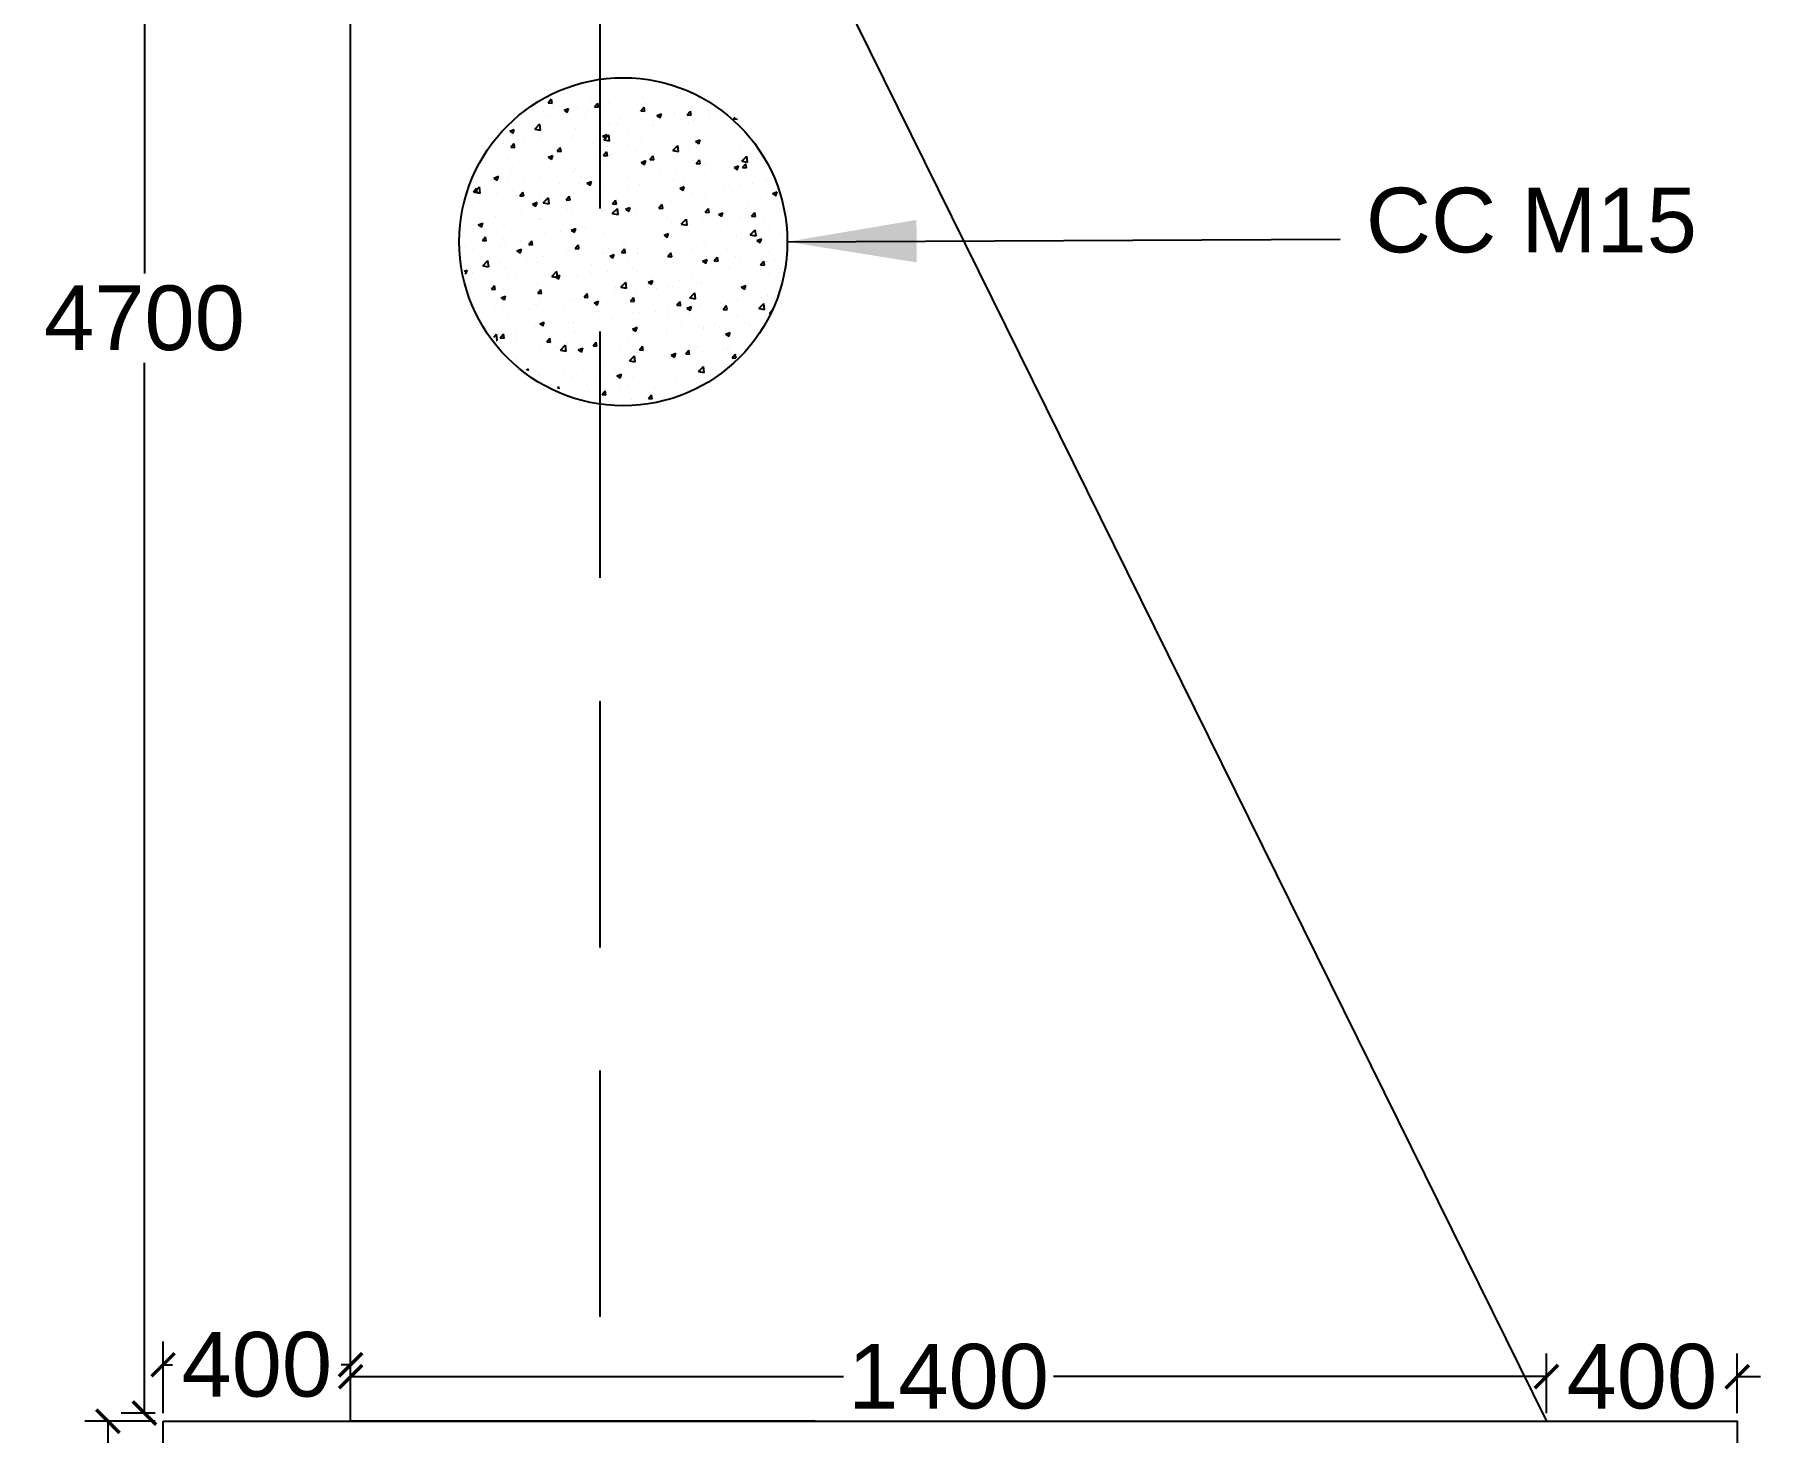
# Model space of a CAD drawing. Header units: inches. Extents: x 409 to 17534, y 400 to 10656.
# Drawn here: x 472.44 to 485.79, y 444.92 to 455.73 of the extents above; entities that cross this region are included whole.
import ezdxf

# ---------------------------------------------------------------- set-up
doc = ezdxf.new("R2010")
doc.units = ezdxf.units.IN
doc.header["$LTSCALE"] = 15
doc.header["$MEASUREMENT"] = 0
doc.linetypes.add('HIDDEN', pattern=[9.525, 6.35, -3.175])
for name, color, linetype in [('DIMENSION', 255, 'Continuous'), ('DRAWING', 7, 'Continuous'), ('HATCH', 7, 'Continuous'), ('TEXT', 255, 'Continuous')]:
    doc.layers.add(name, color=color, linetype=linetype)
doc.styles.get("Standard").update_dxf_attribs({"font": 'arial.ttf'})
doc.styles.add('TIMES NEW ROMAN', font='times.ttf')
doc.dimstyles.new('dig', dxfattribs={"dimtxt": 0.1875, "dimasz": 0.18, "dimexe": 0.18, "dimexo": 0.0625, "dimgap": 0.09, "dimtad": 0, "dimtih": 1, "dimtoh": 1, "dimdec": 4, "dimzin": 0, "dimdsep": 46, "dimtxsty": 'Standard', "dimblk": 'ARCHTICK', "dimcen": 0.09, "dimadec": 0, "dimazin": 0, "dimtfac": 1, "dimtdec": 4, "dimtofl": 0, "dimtmove": 0, "dimatfit": 3, "dimldrblk": 'ARCHTICK', "dimfxl": 1, "dimtolj": 1, "dimtzin": 0, "dimarcsym": 0})
doc.dimstyles.new('ISO-25', dxfattribs={"dimtxt": 0.636364, "dimasz": 1, "dimexe": 1.25, "dimexo": 0.625, "dimtad": 0, "dimtih": 1, "dimtoh": 1, "dimlfac": 100, "dimtxsty": 'TIMES NEW ROMAN', "dimcen": 2.5, "dimadec": 0, "dimazin": 0, "dimtfac": 1, "dimtmove": 0, "dimatfit": 3, "dimfxl": 1, "dimarcsym": 0})

# ---------------------------------------------------------------- blocks, each defined once
blk = doc.blocks.new('_ArchTick')
at = {"color": 0, "linetype": 'ByBlock', "const_width": 0.15}
blk.add_lwpolyline([(-0.5, -0.5), (0.5, 0.5)], dxfattribs=at)
blk = doc.blocks.new('*D59')
at = {"layer": 'Defpoints', "color": 0, "ltscale": 0.02, "transparency": 16777216}
for p in [(474.887, 445.442), (473.436, 445.005), (474.887, 445.005)]:
    blk.add_point(p, dxfattribs=at)
at = {"layer": 'DIMENSION', "color": 0, "lineweight": -2, "ltscale": 0.02, "transparency": 16777216}
for p, q in [((473.436, 445.068), (473.436, 445.622)), ((474.887, 445.068), (474.887, 445.622)), ((473.436, 445.442), (473.51, 445.442)), ((474.887, 445.442), (474.813, 445.442))]:
    blk.add_line(p, q, dxfattribs=at)
at = {"layer": 'DIMENSION', "color": 0, "lineweight": -2, "ltscale": 0.02, "transparency": 16777216, "xscale": 0.18, "yscale": 0.18, "zscale": 0.18, "rotation": 180}
blk.add_blockref('_ArchTick', (473.436, 445.442), dxfattribs=at)
at = {"layer": 'DIMENSION', "color": 0, "lineweight": -2, "ltscale": 0.02, "transparency": 16777216, "xscale": 0.18, "yscale": 0.18, "zscale": 0.18}
blk.add_blockref('_ArchTick', (474.887, 445.442), dxfattribs=at)
at = {"layer": 'DIMENSION', "color": 0, "ltscale": 0.02, "transparency": 16777216, "insert": (474.161, 445.442), "char_height": 0.5, "attachment_point": 5}
blk.add_mtext('\\A1;400', dxfattribs=at)
blk = doc.blocks.new('*D60')
at = {"layer": 'Defpoints', "color": 0, "ltscale": 0.02, "transparency": 16777216}
for p in [(485.613, 445.35), (484.137, 445.005), (485.613, 445.005)]:
    blk.add_point(p, dxfattribs=at)
at = {"layer": 'DIMENSION', "color": 0, "lineweight": -2, "ltscale": 0.02, "transparency": 16777216}
for p, q in [((484.137, 445.068), (484.137, 445.53)), ((485.613, 445.068), (485.613, 445.53)), ((484.137, 445.35), (483.957, 445.35)), ((485.613, 445.35), (485.793, 445.35))]:
    blk.add_line(p, q, dxfattribs=at)
at = {"layer": 'DIMENSION', "color": 0, "lineweight": -2, "ltscale": 0.02, "transparency": 16777216, "xscale": 0.18, "yscale": 0.18, "zscale": 0.18}
blk.add_blockref('_ArchTick', (484.137, 445.35), dxfattribs=at)
at = {"layer": 'DIMENSION', "color": 0, "lineweight": -2, "ltscale": 0.02, "transparency": 16777216, "xscale": 0.18, "yscale": 0.18, "zscale": 0.18, "rotation": 180}
blk.add_blockref('_ArchTick', (485.613, 445.35), dxfattribs=at)
at = {"layer": 'DIMENSION', "color": 0, "ltscale": 0.02, "transparency": 16777216, "insert": (484.875, 445.35), "char_height": 0.5, "attachment_point": 5}
blk.add_mtext('\\A1;400', dxfattribs=at)
blk = doc.blocks.new('*D55')
at = {"layer": 'Defpoints', "color": 0, "ltscale": 0.02, "transparency": 16777216}
for p in [(484.137, 445.35), (474.887, 445.068), (484.137, 445.005)]:
    blk.add_point(p, dxfattribs=at)
at = {"layer": 'DIMENSION', "color": 0, "lineweight": -2, "ltscale": 0.02, "transparency": 16777216}
for p, q in [((474.887, 445.13), (474.887, 445.53)), ((484.137, 445.068), (484.137, 445.53)), ((474.887, 445.35), (478.7, 445.35)), ((484.137, 445.35), (480.324, 445.35))]:
    blk.add_line(p, q, dxfattribs=at)
at = {"layer": 'DIMENSION', "color": 0, "lineweight": -2, "ltscale": 0.02, "transparency": 16777216, "xscale": 0.18, "yscale": 0.18, "zscale": 0.18, "rotation": 180}
blk.add_blockref('_ArchTick', (474.887, 445.35), dxfattribs=at)
at = {"layer": 'DIMENSION', "color": 0, "lineweight": -2, "ltscale": 0.02, "transparency": 16777216, "xscale": 0.18, "yscale": 0.18, "zscale": 0.18}
blk.add_blockref('_ArchTick', (484.137, 445.35), dxfattribs=at)
at = {"layer": 'DIMENSION', "color": 0, "ltscale": 0.02, "transparency": 16777216, "insert": (479.512, 445.35), "char_height": 0.5, "attachment_point": 5}
blk.add_mtext('\\A1;1400', dxfattribs=at)
blk = doc.blocks.new('*D56')
at = {"layer": 'Defpoints', "color": 0, "ltscale": 0.02, "transparency": 16777216}
for p in [(473.278, 465.355), (473.292, 465.355), (473.436, 445.068)]:
    blk.add_point(p, dxfattribs=at)
at = {"layer": 'DIMENSION', "color": 0, "lineweight": -2, "ltscale": 0.02, "transparency": 16777216}
for p, q in [((473.292, 465.355), (473.292, 453.882)), ((473.341, 465.355), (473.472, 465.355)), ((473.292, 445.068), (473.292, 453.191)), ((473.374, 445.068), (473.112, 445.068))]:
    blk.add_line(p, q, dxfattribs=at)
at = {"layer": 'DIMENSION', "color": 0, "lineweight": -2, "ltscale": 0.02, "transparency": 16777216, "xscale": 0.18, "yscale": 0.18, "zscale": 0.18}
for p, rotation in [((473.292, 465.355), 90), ((473.292, 445.068), 270)]:
    blk.add_blockref('_ArchTick', p, dxfattribs=dict(at, rotation=rotation))
at = {"layer": 'DIMENSION', "color": 0, "ltscale": 0.02, "transparency": 16777216, "insert": (473.292, 453.537), "char_height": 0.5, "attachment_point": 5}
blk.add_mtext('\\A1;4700', dxfattribs=at)
blk = doc.blocks.new('*D57')
at = {"layer": 'Defpoints', "color": 0, "ltscale": 0.02, "transparency": 16777216}
for p in [(473.436, 445.005), (473.01, 442.84), (473.436, 442.84)]:
    blk.add_point(p, dxfattribs=at)
at = {"layer": 'DIMENSION', "color": 0, "lineweight": -2, "ltscale": 0.02, "transparency": 16777216}
for p, q in [((473.374, 445.005), (472.83, 445.005)), ((473.01, 445.005), (473.01, 444.268)), ((473.01, 442.84), (473.01, 443.577)), ((473.374, 442.84), (472.83, 442.84))]:
    blk.add_line(p, q, dxfattribs=at)
at = {"layer": 'DIMENSION', "color": 0, "lineweight": -2, "ltscale": 0.02, "transparency": 16777216, "xscale": 0.18, "yscale": 0.18, "zscale": 0.18}
for p, rotation in [((473.01, 445.005), 90), ((473.01, 442.84), 270)]:
    blk.add_blockref('_ArchTick', p, dxfattribs=dict(at, rotation=rotation))
at = {"layer": 'DIMENSION', "color": 0, "ltscale": 0.02, "transparency": 16777216, "insert": (473.01, 443.922), "char_height": 0.5, "attachment_point": 5}
blk.add_mtext('\\A1;600', dxfattribs=at)

msp = doc.modelspace()

# ---------------------------------------------------------------- linework, layer by layer
at = {"linetype": 'HIDDEN', "ltscale": 0.02}
msp.add_lwpolyline([(476.81569, 462.00576), (476.81569, 445.00512)], dxfattribs=at)
at = {"layer": 'DRAWING'}
for p, q in [((474.88717, 445.00512), (474.88717, 465.35526)), ((478.47927, 445.00512), (474.88717, 445.00512))]:
    msp.add_line(p, q, dxfattribs=at)
msp.add_lwpolyline([(476.81569, 459.83399), (484.13725, 445.00512)], dxfattribs=at)
msp.add_lwpolyline([(473.43641, 445.00512), (485.61296, 445.00512), (485.61296, 442.90224), (473.43641, 442.90224)], close=True, dxfattribs=at)
at = {"layer": 'HATCH', "linetype": 'Continuous', "ltscale": 0.02}
for p, q in [((476.32465, 455.167), (476.32465, 455.167)), ((476.41538, 455.20446), (476.43948, 455.23319)), ((476.41538, 455.20446), (476.44527, 455.20185)), ((476.44547, 455.20158), (476.43969, 455.23292)), ((476.45813, 455.1666), (476.45813, 455.1666)), ((476.53767, 455.1455), (476.57268, 455.15893)), ((476.53767, 455.1455), (476.56255, 455.12872)), ((476.56275, 455.12845), (476.57289, 455.15867)), ((476.59156, 455.15572), (476.59156, 455.15572)), ((476.63298, 455.17013), (476.63298, 455.17013)), ((476.74973, 455.21665), (476.74973, 455.21665)), ((476.77401, 455.17309), (476.79811, 455.20181)), ((476.77401, 455.17309), (476.8039, 455.17047)), ((476.8041, 455.17021), (476.79832, 455.20155)), ((476.85847, 455.14444), (476.85847, 455.14444)), ((476.88553, 455.20213), (476.88553, 455.20213)), ((477.042, 455.18018), (477.042, 455.18018)), ((477.13264, 455.14171), (477.15674, 455.17044)), ((477.14523, 455.23962), (477.14523, 455.23962)), ((477.16273, 455.13883), (477.15695, 455.17017)), ((477.16717, 455.19666), (477.16717, 455.19666)), ((477.35654, 455.22159), (477.35654, 455.22159)), ((476.31125, 454.99912), (476.35019, 455.03971)), ((476.35593, 454.99197), (476.3504, 455.03945)), ((476.37626, 455.13492), (476.37626, 455.13492)), ((476.41169, 455.0972), (476.41169, 455.0972)), ((476.43008, 455.09984), (476.43008, 455.09984)), ((476.53686, 455.11368), (476.53686, 455.11368)), ((476.69699, 455.08856), (476.69699, 455.08856)), ((476.72623, 455.13861), (476.72623, 455.13861)), ((476.87945, 455.03569), (476.87945, 455.03569)), ((476.94068, 455.04167), (476.94068, 455.04167)), ((476.9639, 455.07728), (476.9639, 455.07728)), ((477.12539, 455.13317), (477.12539, 455.13317)), ((477.13264, 455.14171), (477.16253, 455.1391)), ((477.13915, 455.07318), (477.13915, 455.07318)), ((477.225, 455.02438), (477.225, 455.02438)), ((477.23081, 455.066), (477.23081, 455.066)), ((477.23227, 455.09173), (477.23227, 455.09173)), ((477.25624, 455.10545), (477.29125, 455.11889)), ((477.25624, 455.10545), (477.28111, 455.08868)), ((477.28132, 455.08841), (477.29146, 455.11862)), ((477.3923, 455.12189), (477.3923, 455.12189)), ((477.39587, 455.10838), (477.39587, 455.10838)), ((477.49127, 455.11033), (477.51537, 455.13906)), ((477.49127, 455.11033), (477.52116, 455.10772)), ((477.49772, 455.05473), (477.49772, 455.05473)), ((477.52136, 455.10745), (477.51558, 455.13879)), ((477.52387, 455.14178), (477.52387, 455.14178)), ((477.54078, 455.06596), (477.54078, 455.06596)), ((477.64842, 455.14039), (477.64842, 455.14039)), ((477.65921, 455.11061), (477.65921, 455.11061)), ((477.66595, 455.08243), (477.66595, 455.08243)), ((477.76463, 455.04345), (477.76463, 455.04345)), ((477.8499, 455.07896), (477.86152, 455.09281)), ((477.8499, 455.07896), (477.87931, 455.07639)), ((477.90203, 455.01143), (477.90203, 455.01143)), ((476.0659, 454.89152), (476.0659, 454.89152)), ((476.11049, 454.93099), (476.11049, 454.93099)), ((476.11756, 454.98423), (476.15257, 454.99767)), ((476.11756, 454.98423), (476.14243, 454.96745)), ((476.12613, 454.85974), (476.15023, 454.88847)), ((476.14264, 454.96719), (476.15278, 454.9974)), ((476.15622, 454.85686), (476.15044, 454.8882)), ((476.22518, 454.91284), (476.22518, 454.91284)), ((476.28016, 454.89999), (476.28016, 454.89999)), ((476.31125, 454.99912), (476.35572, 454.99222)), ((476.35749, 454.94157), (476.35749, 454.94157)), ((476.37018, 454.96847), (476.37018, 454.96847)), ((476.40533, 454.91647), (476.40533, 454.91647)), ((476.49209, 454.90157), (476.49209, 454.90157)), ((476.59469, 454.9414), (476.59469, 454.9414)), ((476.6269, 455.00368), (476.6269, 455.00368)), ((476.64909, 454.99162), (476.64909, 454.99162)), ((476.759, 454.89029), (476.759, 454.89029)), ((476.83613, 454.94419), (476.87114, 454.95762)), ((476.83613, 454.94419), (476.861, 454.92741)), ((476.84487, 454.91636), (476.88381, 454.95695)), ((476.84487, 454.91636), (476.88934, 454.90946)), ((476.86121, 454.92714), (476.87134, 454.95736)), ((476.88955, 454.90921), (476.88402, 454.9567)), ((476.91047, 454.98297), (476.91047, 454.98297)), ((477.02591, 454.87901), (477.02591, 454.87901)), ((477.03564, 454.99945), (477.03564, 454.99945)), ((477.13307, 454.90673), (477.13307, 454.90673)), ((477.38979, 454.94193), (477.38979, 454.94193)), ((477.53441, 454.88523), (477.53441, 454.88523)), ((477.55469, 454.90414), (477.5897, 454.91758)), ((477.55469, 454.90414), (477.57956, 454.88737)), ((477.57977, 454.8871), (477.58991, 454.91731)), ((477.64234, 454.97394), (477.64234, 454.97394)), ((477.72378, 454.91016), (477.72378, 454.91016)), ((477.79482, 454.8935), (477.79482, 454.8935)), ((475.96438, 454.85842), (475.96438, 454.85842)), ((476.10441, 454.76454), (476.10441, 454.76454)), ((476.12613, 454.85974), (476.15601, 454.85713)), ((476.3641, 454.80203), (476.3641, 454.80203)), ((476.41602, 454.78292), (476.45103, 454.79636)), ((476.41602, 454.78292), (476.44089, 454.76614)), ((476.4411, 454.76588), (476.45123, 454.79609)), ((476.46316, 454.74419), (476.46316, 454.74419)), ((476.48476, 454.82837), (476.50886, 454.85709)), ((476.48476, 454.82837), (476.51464, 454.82575)), ((476.51485, 454.82549), (476.50907, 454.85683)), ((476.62082, 454.83723), (476.62082, 454.83723)), ((476.77893, 454.78577), (476.77893, 454.78577)), ((476.84339, 454.79699), (476.86749, 454.82572)), ((476.84339, 454.79699), (476.87327, 454.79438)), ((476.87348, 454.79411), (476.8677, 454.82545)), ((476.87337, 454.86924), (476.87337, 454.86924)), ((476.9041, 454.80225), (476.9041, 454.80225)), ((477.09347, 454.82718), (477.09347, 454.82718)), ((477.13458, 454.74288), (477.16959, 454.75632)), ((477.15966, 454.72583), (477.1698, 454.75605)), ((477.20202, 454.76561), (477.22612, 454.79434)), ((477.20202, 454.76561), (477.2319, 454.763)), ((477.21163, 454.7934), (477.21163, 454.7934)), ((477.23211, 454.76273), (477.22633, 454.79407)), ((477.29282, 454.86773), (477.29282, 454.86773)), ((477.37849, 454.8336), (477.41743, 454.87419)), ((477.37849, 454.8336), (477.42296, 454.8267)), ((477.38371, 454.77549), (477.38371, 454.77549)), ((477.40924, 454.86875), (477.40924, 454.86875)), ((477.42317, 454.82645), (477.41764, 454.87394)), ((477.50322, 454.84345), (477.50322, 454.84345)), ((477.55973, 454.85646), (477.55973, 454.85646)), ((477.56065, 454.73424), (477.58475, 454.76297)), ((477.59074, 454.73136), (477.58496, 454.7627)), ((477.63626, 454.8075), (477.63626, 454.8075)), ((477.82664, 454.84518), (477.82664, 454.84518)), ((477.89595, 454.84499), (477.89595, 454.84499)), ((477.90802, 454.75453), (477.90802, 454.75453)), ((477.91211, 454.75084), (477.95105, 454.79143)), ((477.91211, 454.75084), (477.95658, 454.74395)), ((477.91462, 454.78372), (477.91462, 454.78372)), ((477.95679, 454.74369), (477.95126, 454.79118)), ((478.03319, 454.771), (478.03319, 454.771)), ((475.8609, 454.66862), (475.8609, 454.66862)), ((475.9959, 454.62165), (476.03091, 454.63509)), ((475.99591, 454.62165), (476.02078, 454.60488)), ((476.02098, 454.60461), (476.03112, 454.63483)), ((476.12781, 454.65735), (476.12781, 454.65735)), ((476.14862, 454.70279), (476.14862, 454.70279)), ((476.27379, 454.71926), (476.27379, 454.71926)), ((476.33685, 454.64324), (476.33685, 454.64324)), ((476.35802, 454.63558), (476.35802, 454.63558)), ((476.39472, 454.64607), (476.39472, 454.64607)), ((476.61474, 454.67078), (476.61474, 454.67078)), ((476.62844, 454.69329), (476.62844, 454.69329)), ((476.66163, 454.63479), (476.66163, 454.63479)), ((476.8673, 454.70279), (476.8673, 454.70279)), ((476.92004, 454.74334), (476.92004, 454.74334)), ((476.92854, 454.62351), (476.92854, 454.62351)), ((476.96193, 454.62997), (476.96193, 454.62997)), ((477.03984, 454.63356), (477.03984, 454.63356)), ((477.12699, 454.74028), (477.12699, 454.74028)), ((477.13458, 454.74288), (477.15945, 454.7261)), ((477.19545, 454.61224), (477.19545, 454.61224)), ((477.27771, 454.67154), (477.27771, 454.67154)), ((477.33144, 454.68361), (477.33144, 454.68361)), ((477.40288, 454.68802), (477.40288, 454.68802)), ((477.56065, 454.73424), (477.59053, 454.73162)), ((477.59224, 454.71295), (477.59224, 454.71295)), ((477.62303, 454.73366), (477.62303, 454.73366)), ((477.63018, 454.64105), (477.63018, 454.64105)), ((477.85315, 454.70283), (477.88815, 454.71627)), ((477.85315, 454.70283), (477.87802, 454.68606)), ((477.87822, 454.68579), (477.88836, 454.71601)), ((477.88987, 454.67854), (477.88987, 454.67854)), ((477.91928, 454.70286), (477.94338, 454.73159)), ((477.91928, 454.70286), (477.94916, 454.70025)), ((477.94937, 454.69998), (477.94359, 454.73132)), ((478.14659, 454.71374), (478.14659, 454.71374)), ((475.83687, 454.51502), (475.86098, 454.54375)), ((475.83687, 454.51502), (475.86676, 454.51241)), ((475.84392, 454.51206), (475.88286, 454.55265)), ((475.84392, 454.51206), (475.88839, 454.50516)), ((475.84578, 454.56608), (475.84578, 454.56608)), ((475.86696, 454.51214), (475.86118, 454.54348)), ((475.88859, 454.50491), (475.88307, 454.5524)), ((475.96632, 454.60146), (475.96632, 454.60146)), ((476.01709, 454.50558), (476.01709, 454.50558)), ((476.04526, 454.59319), (476.04526, 454.59319)), ((476.09833, 454.59809), (476.09833, 454.59809)), ((476.14226, 454.52206), (476.14226, 454.52206)), ((476.16507, 454.4834), (476.16507, 454.4834)), ((476.1955, 454.48365), (476.21961, 454.51237)), ((476.1955, 454.48365), (476.22539, 454.48103)), ((476.22559, 454.48077), (476.21981, 454.51211)), ((476.23323, 454.59018), (476.23323, 454.59018)), ((476.33162, 454.54699), (476.33162, 454.54699)), ((476.45666, 454.53345), (476.45666, 454.53345)), ((476.50014, 454.57891), (476.50014, 454.57891)), ((476.55413, 454.45227), (476.57824, 454.481)), ((476.58422, 454.44939), (476.57844, 454.48073)), ((476.60866, 454.50434), (476.60866, 454.50434)), ((476.6474, 454.58856), (476.6474, 454.58856)), ((476.71447, 454.58161), (476.74948, 454.59505)), ((476.71447, 454.58161), (476.73934, 454.56484)), ((476.73955, 454.56457), (476.74969, 454.59478)), ((476.74825, 454.58351), (476.74825, 454.58351)), ((476.76705, 454.56763), (476.76705, 454.56763)), ((476.77257, 454.60504), (476.77257, 454.60504)), ((476.86122, 454.53635), (476.86122, 454.53635)), ((477.03397, 454.55635), (477.03397, 454.55635)), ((477.12091, 454.57384), (477.12091, 454.57384)), ((477.27134, 454.49082), (477.27134, 454.49082)), ((477.30088, 454.54507), (477.30088, 454.54507)), ((477.37763, 454.60904), (477.37763, 454.60904)), ((477.43303, 454.54157), (477.46804, 454.55501)), ((477.43303, 454.54157), (477.45791, 454.52479)), ((477.45811, 454.52453), (477.46825, 454.55474)), ((477.46071, 454.51575), (477.46071, 454.51575)), ((477.46236, 454.60096), (477.46236, 454.60096)), ((477.52239, 454.50863), (477.52239, 454.50863)), ((477.56779, 454.5338), (477.56779, 454.5338)), ((477.72928, 454.58968), (477.72928, 454.58968)), ((477.77648, 454.55732), (477.77648, 454.55732)), ((477.81399, 454.55869), (477.81399, 454.55869)), ((477.8347, 454.52252), (477.8347, 454.52252)), ((477.88379, 454.51209), (477.88379, 454.51209)), ((477.90165, 454.5738), (477.90165, 454.5738)), ((477.99619, 454.5784), (477.99619, 454.5784)), ((478.09102, 454.59873), (478.09102, 454.59873)), ((478.10161, 454.51124), (478.10161, 454.51124)), ((478.10558, 454.60874), (478.10558, 454.60874)), ((478.14051, 454.5473), (478.14051, 454.5473)), ((478.1516, 454.50152), (478.18661, 454.51496)), ((478.1516, 454.50152), (478.17647, 454.48475)), ((478.17668, 454.48448), (478.18682, 454.5147)), ((475.8397, 454.39964), (475.8397, 454.39964)), ((475.87347, 454.43335), (475.87347, 454.43335)), ((476.02833, 454.40319), (476.02833, 454.40319)), ((476.09225, 454.43164), (476.09225, 454.43164)), ((476.20009, 454.34978), (476.20009, 454.34978)), ((476.29436, 454.42035), (476.32937, 454.43378)), ((476.29436, 454.42035), (476.31923, 454.40357)), ((476.29524, 454.39191), (476.29524, 454.39191)), ((476.31944, 454.4033), (476.32958, 454.43352)), ((476.35194, 454.46913), (476.35194, 454.46913)), ((476.37754, 454.4293), (476.41648, 454.46989)), ((476.37754, 454.4293), (476.42201, 454.4224)), ((476.42221, 454.42215), (476.41669, 454.46964)), ((476.51586, 454.39136), (476.51586, 454.39136)), ((476.55413, 454.45227), (476.58402, 454.44966)), ((476.56215, 454.38064), (476.56215, 454.38064)), ((476.64103, 454.40783), (476.64103, 454.40783)), ((476.64761, 454.35848), (476.64761, 454.35848)), ((476.82907, 454.36936), (476.82907, 454.36936)), ((476.8304, 454.43277), (476.8304, 454.43277)), ((476.85514, 454.3699), (476.85514, 454.3699)), ((476.91116, 454.34654), (476.9501, 454.38713)), ((476.91116, 454.34654), (476.95563, 454.33965)), ((476.91276, 454.42089), (476.93687, 454.44962)), ((476.91276, 454.42089), (476.94265, 454.41828)), ((476.94285, 454.41801), (476.93707, 454.44935)), ((476.93921, 454.40853), (476.93921, 454.40853)), ((476.95584, 454.33939), (476.95031, 454.38688)), ((477.01292, 454.3803), (477.04793, 454.39374)), ((477.01292, 454.3803), (477.03779, 454.36353)), ((477.038, 454.36326), (477.04814, 454.39347)), ((477.09598, 454.35808), (477.09598, 454.35808)), ((477.11483, 454.40739), (477.11483, 454.40739)), ((477.14617, 454.47434), (477.14617, 454.47434)), ((477.2308, 454.45858), (477.2308, 454.45858)), ((477.27139, 454.38952), (477.2955, 454.41825)), ((477.27139, 454.38952), (477.30128, 454.3869)), ((477.30148, 454.38664), (477.2957, 454.41798)), ((477.36289, 454.3468), (477.36289, 454.3468)), ((477.37155, 454.44259), (477.37155, 454.44259)), ((477.6241, 454.4746), (477.6241, 454.4746)), ((477.63002, 454.35814), (477.65413, 454.38687)), ((477.63002, 454.35814), (477.65991, 454.35553)), ((477.64495, 454.36011), (477.64495, 454.36011)), ((477.66011, 454.35526), (477.65433, 454.3866)), ((477.73149, 454.34026), (477.7665, 454.3537)), ((477.75657, 454.32322), (477.7667, 454.35343)), ((477.77012, 454.37659), (477.77012, 454.37659)), ((477.87771, 454.34564), (477.87771, 454.34564)), ((477.95949, 454.40152), (477.95949, 454.40152)), ((477.98865, 454.32677), (478.01276, 454.35549)), ((478.01874, 454.32388), (478.01296, 454.35523)), ((478.13443, 454.38085), (478.13443, 454.38085)), ((475.83362, 454.23319), (475.83362, 454.23319)), ((475.87425, 454.25908), (475.90926, 454.27252)), ((475.87425, 454.25908), (475.89912, 454.2423)), ((475.88555, 454.30837), (475.88555, 454.30837)), ((475.89933, 454.24204), (475.90946, 454.27225)), ((476.01072, 454.32485), (476.01072, 454.32485)), ((476.06443, 454.25837), (476.06443, 454.25837)), ((476.08617, 454.2652), (476.08617, 454.2652)), ((476.34586, 454.30269), (476.34586, 454.30269)), ((476.35602, 454.30842), (476.35602, 454.30842)), ((476.5095, 454.21063), (476.5095, 454.21063)), ((476.59281, 454.21904), (476.62782, 454.23247)), ((476.59281, 454.21904), (476.61768, 454.20226)), ((476.60258, 454.33789), (476.60258, 454.33789)), ((476.61789, 454.20199), (476.62803, 454.23221)), ((476.69886, 454.23556), (476.69886, 454.23556)), ((477.01464, 454.27713), (477.01464, 454.27713)), ((477.10875, 454.24094), (477.10875, 454.24094)), ((477.13981, 454.29361), (477.13981, 454.29361)), ((477.32917, 454.31854), (477.32917, 454.31854)), ((477.36547, 454.27615), (477.36547, 454.27615)), ((477.44478, 454.26378), (477.48372, 454.30437)), ((477.44478, 454.26378), (477.48925, 454.25689)), ((477.48946, 454.25663), (477.48393, 454.30412)), ((477.50175, 454.2103), (477.50175, 454.2103)), ((477.61802, 454.30816), (477.61802, 454.30816)), ((477.6298, 454.33553), (477.6298, 454.33553)), ((477.73149, 454.34026), (477.75636, 454.32348)), ((477.79334, 454.26035), (477.79334, 454.26035)), ((477.89671, 454.32425), (477.89671, 454.32425)), ((477.9784, 454.18102), (478.01734, 454.22161)), ((477.98865, 454.32677), (478.01854, 454.32415)), ((478.02308, 454.17387), (478.01755, 454.22136)), ((478.08494, 454.31041), (478.08494, 454.31041)), ((478.12835, 454.2144), (478.12835, 454.2144)), ((478.14373, 454.24589), (478.14373, 454.24589)), ((478.16362, 454.31297), (478.16362, 454.31297)), ((478.2689, 454.26237), (478.2689, 454.26237)), ((475.75402, 454.11117), (475.75402, 454.11117)), ((475.76948, 454.09181), (475.76948, 454.09181)), ((475.77283, 454.20832), (475.77283, 454.20832)), ((475.87919, 454.12765), (475.87919, 454.12765)), ((475.90625, 454.13893), (475.93035, 454.16765)), ((475.90625, 454.13893), (475.93613, 454.13631)), ((475.93634, 454.13605), (475.93056, 454.16739)), ((475.93097, 454.14769), (475.93097, 454.14769)), ((476.03639, 454.08053), (476.03639, 454.08053)), ((476.06855, 454.15258), (476.06855, 454.15258)), ((476.08009, 454.09875), (476.08009, 454.09875)), ((476.19788, 454.13642), (476.19788, 454.13642)), ((476.26488, 454.10755), (476.28898, 454.13628)), ((476.26488, 454.10755), (476.29476, 454.10494)), ((476.29497, 454.10467), (476.28919, 454.13601)), ((476.33978, 454.13624), (476.33978, 454.13624)), ((476.38433, 454.19415), (476.38433, 454.19415)), ((476.46479, 454.12514), (476.46479, 454.12514)), ((476.5965, 454.17144), (476.5965, 454.17144)), ((476.62351, 454.07617), (476.64761, 454.1049)), ((476.6536, 454.07329), (476.64782, 454.10463)), ((476.7317, 454.11386), (476.7317, 454.11386)), ((476.84906, 454.20345), (476.84906, 454.20345)), ((476.8831, 454.07993), (476.8831, 454.07993)), ((476.91856, 454.1102), (476.91856, 454.1102)), ((476.99861, 454.10258), (476.99861, 454.10258)), ((477.00827, 454.0964), (477.00827, 454.0964)), ((477.19764, 454.12134), (477.19764, 454.12134)), ((477.21016, 454.16025), (477.21016, 454.16025)), ((477.26552, 454.09131), (477.26552, 454.09131)), ((477.31138, 454.17899), (477.34639, 454.19243)), ((477.31138, 454.17899), (477.33625, 454.16222)), ((477.33646, 454.16195), (477.34659, 454.19216)), ((477.35939, 454.1097), (477.35939, 454.1097)), ((477.51342, 454.16291), (477.51342, 454.16291)), ((477.53243, 454.08003), (477.53243, 454.08003)), ((477.61194, 454.14171), (477.61194, 454.14171)), ((477.62156, 454.10052), (477.62156, 454.10052)), ((477.63859, 454.17939), (477.63859, 454.17939)), ((477.82795, 454.20432), (477.82795, 454.20432)), ((477.87163, 454.1792), (477.87163, 454.1792)), ((477.91315, 454.15057), (477.91315, 454.15057)), ((477.9784, 454.18102), (478.02287, 454.17413)), ((478.02994, 454.13895), (478.06495, 454.15239)), ((478.02994, 454.13895), (478.05481, 454.12217)), ((478.05502, 454.12191), (478.06516, 454.15212)), ((478.20474, 454.20062), (478.20474, 454.20062)), ((475.82754, 454.06674), (475.82754, 454.06674)), ((475.91021, 453.94224), (475.94915, 453.98283)), ((475.93702, 453.95537), (475.93702, 453.95537)), ((475.95488, 453.93509), (475.94936, 453.98258)), ((476.04378, 453.96004), (476.04378, 453.96004)), ((476.1727, 454.05777), (476.20771, 454.07121)), ((476.1727, 454.05777), (476.19757, 454.04099)), ((476.19778, 454.04073), (476.20792, 454.07094)), ((476.25279, 453.99694), (476.25279, 453.99694)), ((476.3033, 454.06925), (476.3033, 454.06925)), ((476.3337, 453.96979), (476.3337, 453.96979)), ((476.33538, 454.01009), (476.33538, 454.01009)), ((476.37796, 454.01342), (476.37796, 454.01342)), ((476.56733, 454.03835), (476.56733, 454.03835)), ((476.57021, 454.05798), (476.57021, 454.05798)), ((476.59042, 454.005), (476.59042, 454.005)), ((476.62351, 454.07617), (476.65339, 454.07356)), ((476.62697, 454.06014), (476.62697, 454.06014)), ((476.74678, 453.95036), (476.74678, 453.95036)), ((476.83712, 454.0467), (476.83712, 454.0467)), ((476.84298, 454.03701), (476.84298, 454.03701)), ((476.89127, 454.01773), (476.92627, 454.03117)), ((476.89127, 454.01773), (476.91614, 454.00095)), ((476.91634, 454.00069), (476.92648, 454.0309)), ((476.98214, 454.0448), (477.00624, 454.07353)), ((476.98214, 454.0448), (477.01202, 454.04218)), ((477.01223, 454.04192), (477.00645, 454.07326)), ((477.03837, 454.00041), (477.03837, 454.00041)), ((477.10267, 454.07449), (477.10267, 454.07449)), ((477.10403, 454.03542), (477.10403, 454.03542)), ((477.32996, 454.05047), (477.32996, 454.05047)), ((477.34077, 454.01342), (477.36487, 454.04215)), ((477.34077, 454.01342), (477.37065, 454.01081)), ((477.35331, 453.94325), (477.35331, 453.94325)), ((477.37086, 454.01054), (477.36508, 454.04188)), ((477.37095, 454.02414), (477.37095, 454.02414)), ((477.38188, 453.9657), (477.38188, 453.9657)), ((477.50705, 453.98218), (477.50705, 453.98218)), ((477.60586, 453.97526), (477.60586, 453.97526)), ((477.60983, 453.97768), (477.64484, 453.99112)), ((477.60983, 453.97768), (477.6347, 453.96091)), ((477.63491, 453.96064), (477.64505, 453.99086)), ((477.63786, 454.01287), (477.63786, 454.01287)), ((477.69642, 454.00711), (477.69642, 454.00711)), ((477.6994, 453.98205), (477.7235, 454.01077)), ((477.6994, 453.98205), (477.72928, 453.97943)), ((477.72949, 453.97916), (477.72371, 454.01051)), ((477.79934, 454.06875), (477.79934, 454.06875)), ((477.86555, 454.01275), (477.86555, 454.01275)), ((477.90477, 454.00159), (477.90477, 454.00159)), ((478.01219, 454.04868), (478.01219, 454.04868)), ((478.05803, 453.95067), (478.08213, 453.9794)), ((478.05803, 453.95067), (478.08791, 453.94806)), ((478.06625, 454.05747), (478.06625, 454.05747)), ((478.08812, 453.94779), (478.08234, 453.97913)), ((478.1041, 453.97559), (478.1041, 453.97559)), ((478.12227, 454.04796), (478.12227, 454.04796)), ((478.13736, 454.06516), (478.13736, 454.06516)), ((478.17168, 453.99031), (478.17168, 453.99031)), ((475.76651, 453.90185), (475.7876, 453.90994)), ((475.77009, 453.8847), (475.77746, 453.87973)), ((475.77767, 453.87946), (475.78781, 453.90968)), ((475.82146, 453.90029), (475.82146, 453.90029)), ((475.83149, 453.89354), (475.83149, 453.89354)), ((475.91021, 453.94224), (475.95468, 453.93535)), ((476.07401, 453.9323), (476.07401, 453.9323)), ((476.0984, 453.88226), (476.0984, 453.88226)), ((476.16359, 453.85026), (476.16359, 453.85026)), ((476.24643, 453.81622), (476.24643, 453.81622)), ((476.36531, 453.87099), (476.36531, 453.87099)), ((476.43579, 453.84115), (476.43579, 453.84115)), ((476.44383, 453.85948), (476.48277, 453.90007)), ((476.44383, 453.85948), (476.4883, 453.85259)), ((476.45518, 453.90031), (476.45518, 453.90031)), ((476.47115, 453.85646), (476.50616, 453.8699)), ((476.47115, 453.85646), (476.49603, 453.83969)), ((476.4885, 453.85233), (476.48298, 453.89982)), ((476.49623, 453.83942), (476.50637, 453.86963)), ((476.58434, 453.83855), (476.58434, 453.83855)), ((476.63222, 453.85971), (476.63222, 453.85971)), ((476.75157, 453.88272), (476.75157, 453.88272)), ((476.8369, 453.87056), (476.8369, 453.87056)), ((476.87674, 453.8992), (476.87674, 453.8992)), ((476.89913, 453.84843), (476.89913, 453.84843)), ((476.97745, 453.77672), (477.01639, 453.81731)), ((477.02212, 453.76957), (477.0166, 453.81706)), ((477.06611, 453.92413), (477.06611, 453.92413)), ((477.09659, 453.90805), (477.09659, 453.90805)), ((477.16605, 453.83715), (477.16605, 453.83715)), ((477.18972, 453.81642), (477.22473, 453.82986)), ((477.18972, 453.81642), (477.21459, 453.79964)), ((477.2148, 453.79938), (477.22494, 453.82959)), ((477.22933, 453.82544), (477.22933, 453.82544)), ((477.43296, 453.82588), (477.43296, 453.82588)), ((477.52092, 453.87549), (477.52092, 453.87549)), ((477.56488, 453.80991), (477.56488, 453.80991)), ((477.69987, 453.8146), (477.69987, 453.8146)), ((477.81251, 453.92554), (477.81251, 453.92554)), ((477.85947, 453.8463), (477.85947, 453.8463)), ((477.88066, 453.85148), (477.88066, 453.85148)), ((478.00583, 453.86796), (478.00583, 453.86796)), ((478.11619, 453.88151), (478.11619, 453.88151)), ((478.19519, 453.89289), (478.19519, 453.89289)), ((475.80548, 453.75817), (475.80548, 453.75817)), ((475.81538, 453.73385), (475.81538, 453.73385)), ((475.872, 453.8002), (475.872, 453.8002)), ((475.97562, 453.76283), (475.99973, 453.79156)), ((475.97562, 453.76283), (476.00551, 453.76022)), ((476.00572, 453.75995), (475.99993, 453.79129)), ((476.05104, 453.6952), (476.08605, 453.70863)), ((476.05104, 453.6952), (476.07591, 453.67842)), ((476.06793, 453.76586), (476.06793, 453.76586)), ((476.07612, 453.67815), (476.08626, 453.70837)), ((476.12126, 453.79974), (476.12126, 453.79974)), ((476.32762, 453.80334), (476.32762, 453.80334)), ((476.33425, 453.73145), (476.35836, 453.76018)), ((476.33425, 453.73145), (476.36414, 453.72884)), ((476.36435, 453.72857), (476.35856, 453.75991)), ((476.62003, 453.68551), (476.62003, 453.68551)), ((476.64614, 453.72533), (476.64614, 453.72533)), ((476.69288, 453.70008), (476.71699, 453.72881)), ((476.69288, 453.70008), (476.72277, 453.69746)), ((476.72298, 453.6972), (476.71719, 453.72854)), ((476.7452, 453.70199), (476.7452, 453.70199)), ((476.83082, 453.70411), (476.83082, 453.70411)), ((476.93457, 453.72692), (476.93457, 453.72692)), ((476.93773, 453.77538), (476.93773, 453.77538)), ((476.97745, 453.77672), (477.02192, 453.76983)), ((477.05151, 453.6687), (477.07562, 453.69743)), ((477.08161, 453.66582), (477.07582, 453.69716)), ((477.09051, 453.7416), (477.09051, 453.7416)), ((477.25035, 453.7685), (477.25035, 453.7685)), ((477.34723, 453.77681), (477.34723, 453.77681)), ((477.37552, 453.78498), (477.37552, 453.78498)), ((477.51107, 453.69396), (477.55001, 453.73455)), ((477.51107, 453.69396), (477.55554, 453.68707)), ((477.55574, 453.68681), (477.55022, 453.7343)), ((477.59978, 453.80882), (477.59978, 453.80882)), ((477.85339, 453.67986), (477.85339, 453.67986)), ((477.90828, 453.77637), (477.94329, 453.78981)), ((477.90828, 453.77637), (477.93316, 453.7596)), ((477.93336, 453.75933), (477.9435, 453.78955)), ((477.96678, 453.80332), (477.96678, 453.80332)), ((478.06366, 453.69568), (478.06366, 453.69568)), ((478.08346, 453.67726), (478.08346, 453.67726)), ((478.11011, 453.71506), (478.11011, 453.71506)), ((475.98972, 453.60253), (475.98972, 453.60253)), ((476.00103, 453.62676), (476.00103, 453.62676)), ((476.06185, 453.59941), (476.06185, 453.59941)), ((476.06295, 453.62523), (476.06295, 453.62523)), ((476.10646, 453.5596), (476.10646, 453.5596)), ((476.11489, 453.61901), (476.11489, 453.61901)), ((476.26794, 453.61549), (476.26794, 453.61549)), ((476.30426, 453.64394), (476.30426, 453.64394)), ((476.32154, 453.6369), (476.32154, 453.6369)), ((476.35455, 453.67528), (476.35455, 453.67528)), ((476.37337, 453.54833), (476.37337, 453.54833)), ((476.53486, 453.60421), (476.53486, 453.60421)), ((476.57826, 453.6721), (476.57826, 453.6721)), ((476.76961, 453.65515), (476.80462, 453.66859)), ((476.76961, 453.65515), (476.79448, 453.63838)), ((476.79469, 453.63811), (476.80482, 453.66832)), ((476.80177, 453.59293), (476.80177, 453.59293)), ((477.05151, 453.6687), (477.0814, 453.66609)), ((477.06868, 453.58166), (477.06868, 453.58166)), ((477.08443, 453.57515), (477.08443, 453.57515)), ((477.11881, 453.57129), (477.11881, 453.57129)), ((477.24398, 453.58777), (477.24398, 453.58777)), ((477.33559, 453.57038), (477.33559, 453.57038)), ((477.34115, 453.61036), (477.34115, 453.61036)), ((477.41014, 453.63733), (477.43425, 453.66605)), ((477.41014, 453.63733), (477.44003, 453.63471)), ((477.43335, 453.6127), (477.43335, 453.6127)), ((477.44024, 453.63444), (477.43445, 453.66579)), ((477.48817, 453.61511), (477.52318, 453.62855)), ((477.48817, 453.61511), (477.51304, 453.59833)), ((477.50027, 453.57716), (477.50027, 453.57716)), ((477.51325, 453.59807), (477.52339, 453.62828)), ((477.5937, 453.64237), (477.5937, 453.64237)), ((477.6025, 453.5591), (477.6025, 453.5591)), ((477.74912, 453.65427), (477.74912, 453.65427)), ((477.76877, 453.60595), (477.79288, 453.63468)), ((477.76877, 453.60595), (477.79866, 453.60334)), ((477.79187, 453.62721), (477.79187, 453.62721)), ((477.79887, 453.60307), (477.79308, 453.63441)), ((477.86941, 453.54782), (477.86941, 453.54782)), ((477.87429, 453.67075), (477.87429, 453.67075)), ((478.04469, 453.6112), (478.08363, 453.65179)), ((478.04469, 453.6112), (478.08916, 453.60431)), ((478.08937, 453.60405), (478.08384, 453.65154)), ((478.10403, 453.54861), (478.10403, 453.54861)), ((478.1274, 453.57457), (478.15151, 453.6033)), ((478.1274, 453.57457), (478.13879, 453.57358)), ((478.15219, 453.60047), (478.15171, 453.60303)), ((475.98336, 453.42181), (475.98336, 453.42181)), ((475.99497, 453.39168), (476.01544, 453.41301)), ((476.02117, 453.36527), (476.01565, 453.41276)), ((476.045, 453.38673), (476.0691, 453.41546)), ((476.05577, 453.43296), (476.05577, 453.43296)), ((476.07509, 453.38385), (476.06931, 453.41519)), ((476.17272, 453.44674), (476.17272, 453.44674)), ((476.31546, 453.47045), (476.31546, 453.47045)), ((476.3495, 453.49389), (476.38451, 453.50732)), ((476.3495, 453.49389), (476.37437, 453.47711)), ((476.37457, 453.47684), (476.38471, 453.50706)), ((476.4885, 453.48831), (476.4885, 453.48831)), ((476.57218, 453.50566), (476.57218, 453.50566)), ((476.61367, 453.50479), (476.61367, 453.50479)), ((476.6255, 453.427), (476.6255, 453.427)), ((476.64028, 453.53705), (476.64028, 453.53705)), ((476.80304, 453.52972), (476.80304, 453.52972)), ((476.82474, 453.53767), (476.82474, 453.53767)), ((476.90719, 453.52577), (476.90719, 453.52577)), ((476.91709, 453.47705), (476.91709, 453.47705)), ((477.06806, 453.45384), (477.10307, 453.46728)), ((477.06806, 453.45384), (477.09293, 453.43707)), ((477.09314, 453.4368), (477.10328, 453.46702)), ((477.1741, 453.51449), (477.1741, 453.51449)), ((477.20868, 453.5271), (477.20868, 453.5271)), ((477.30181, 453.41549), (477.30181, 453.41549)), ((477.32849, 453.41732), (477.32849, 453.41732)), ((477.33507, 453.44391), (477.33507, 453.44391)), ((477.44101, 453.50322), (477.44101, 453.50322)), ((477.58762, 453.47592), (477.58762, 453.47592)), ((477.61759, 453.45707), (477.61759, 453.45707)), ((477.62008, 453.46737), (477.62008, 453.46737)), ((477.70792, 453.49194), (477.70792, 453.49194)), ((477.74276, 453.47355), (477.74276, 453.47355)), ((477.78663, 453.4138), (477.82164, 453.42724)), ((477.78663, 453.4138), (477.8115, 453.39702)), ((477.8117, 453.39676), (477.82184, 453.42697)), ((477.84731, 453.51341), (477.84731, 453.51341)), ((477.91168, 453.51743), (477.91168, 453.51743)), ((477.93212, 453.49848), (477.93212, 453.49848)), ((477.97484, 453.48066), (477.97484, 453.48066)), ((476.01429, 453.36656), (476.02096, 453.36553)), ((476.045, 453.38673), (476.07488, 453.38412)), ((476.16847, 453.36133), (476.16847, 453.36133)), ((476.30938, 453.304), (476.30938, 453.304)), ((476.3339, 453.37695), (476.3339, 453.37695)), ((476.35696, 453.2911), (476.35696, 453.2911)), ((476.40363, 453.35536), (476.42773, 453.38409)), ((476.40363, 453.35536), (476.43351, 453.35274)), ((476.43372, 453.35248), (476.42794, 453.38382)), ((476.43538, 453.35006), (476.43538, 453.35006)), ((476.48213, 453.30758), (476.48213, 453.30758)), ((476.51012, 453.28966), (476.54906, 453.33025)), ((476.51012, 453.28966), (476.55459, 453.28277)), ((476.55479, 453.28251), (476.54927, 453.33)), ((476.5661, 453.33921), (476.5661, 453.33921)), ((476.64795, 453.29258), (476.68296, 453.30602)), ((476.64795, 453.29258), (476.67282, 453.2758)), ((476.6715, 453.33251), (476.6715, 453.33251)), ((476.67303, 453.27554), (476.68317, 453.30575)), ((476.70229, 453.33878), (476.70229, 453.33878)), ((476.7453, 453.31722), (476.7453, 453.31722)), ((476.76226, 453.32398), (476.78636, 453.35271)), ((476.76226, 453.32398), (476.79214, 453.32137)), ((476.79235, 453.3211), (476.78657, 453.35244)), ((476.81866, 453.37122), (476.81866, 453.37122)), ((476.9692, 453.3275), (476.9692, 453.3275)), ((476.98728, 453.37408), (476.98728, 453.37408)), ((477.0369, 453.36727), (477.0369, 453.36727)), ((477.07835, 453.40871), (477.07835, 453.40871)), ((477.11245, 453.39056), (477.11245, 453.39056)), ((477.12089, 453.29261), (477.14499, 453.32133)), ((477.12089, 453.29261), (477.15077, 453.28999)), ((477.15098, 453.28972), (477.1452, 453.32107)), ((477.23611, 453.31622), (477.23611, 453.31622)), ((477.32899, 453.27747), (477.32899, 453.27747)), ((477.47952, 453.26123), (477.50362, 453.28996)), ((477.50302, 453.30495), (477.50302, 453.30495)), ((477.50961, 453.25835), (477.50383, 453.28969)), ((477.58154, 453.30947), (477.58154, 453.30947)), ((477.61122, 453.27634), (477.61122, 453.27634)), ((477.76994, 453.29367), (477.76994, 453.29367)), ((477.80059, 453.30127), (477.80059, 453.30127)), ((477.81104, 453.2924), (477.81104, 453.2924)), ((477.84123, 453.34696), (477.84123, 453.34696)), ((476.16212, 453.21711), (476.16212, 453.21711)), ((476.24738, 453.13881), (476.26285, 453.14475)), ((476.2584, 453.13061), (476.26305, 453.14448)), ((476.45371, 453.26716), (476.45371, 453.26716)), ((476.56002, 453.17276), (476.56002, 453.17276)), ((476.81258, 453.20477), (476.81258, 453.20477)), ((476.85574, 453.17688), (476.85574, 453.17688)), ((476.93626, 453.14224), (476.93626, 453.14224)), ((476.98091, 453.19336), (476.98091, 453.19336)), ((477.04374, 453.2069), (477.08268, 453.24749)), ((477.04374, 453.2069), (477.08821, 453.20001)), ((477.07227, 453.24226), (477.07227, 453.24226)), ((477.08841, 453.19975), (477.08289, 453.24724)), ((477.17028, 453.21829), (477.17028, 453.21829)), ((477.22785, 453.19229), (477.22785, 453.19229)), ((477.36651, 453.25253), (477.40152, 453.26597)), ((477.36652, 453.25253), (477.39139, 453.23576)), ((477.39159, 453.23549), (477.40173, 453.26571)), ((477.47952, 453.26123), (477.5094, 453.25862)), ((477.48605, 453.25986), (477.48605, 453.25986)), ((477.51944, 453.24234), (477.51944, 453.24234)), ((477.57546, 453.14303), (477.57546, 453.14303)), ((477.57736, 453.12414), (477.6163, 453.16473)), ((477.62203, 453.11699), (477.61651, 453.16448)), ((477.83815, 453.22985), (477.86225, 453.25858)), ((477.83815, 453.22985), (477.86803, 453.22724)), ((477.86824, 453.22697), (477.86246, 453.25831)), ((476.3033, 453.13756), (476.3033, 453.13756)), ((476.33801, 453.09456), (476.33801, 453.09456)), ((476.3506, 453.11038), (476.3506, 453.11038)), ((476.44344, 453.0274), (476.44344, 453.0274)), ((476.53997, 453.13531), (476.53997, 453.13531)), ((476.60492, 453.08328), (476.60492, 453.08328)), ((476.64466, 453.09219), (476.64466, 453.09219)), ((476.71035, 453.01612), (476.71035, 453.01612)), ((476.8065, 453.03832), (476.8065, 453.03832)), ((476.87183, 453.072), (476.87183, 453.072)), ((476.9464, 453.09127), (476.98141, 453.10471)), ((476.9464, 453.09127), (476.97128, 453.07449)), ((476.97148, 453.07423), (476.98162, 453.10444)), ((477.03874, 453.02108), (477.03874, 453.02108)), ((477.06619, 453.07581), (477.06619, 453.07581)), ((477.13875, 453.06073), (477.13875, 453.06073)), ((477.32291, 453.11102), (477.32291, 453.11102)), ((477.35452, 453.06265), (477.35452, 453.06265)), ((477.40566, 453.04945), (477.40566, 453.04945)), ((477.47969, 453.07913), (477.47969, 453.07913)), ((477.57736, 453.12414), (477.62183, 453.11725)), ((477.66905, 453.10406), (477.66905, 453.10406)), ((476.48752, 452.99656), (476.49711, 453.00799)), ((476.50043, 452.99081), (476.49731, 453.00772)), ((476.55394, 453.00632), (476.55394, 453.00632)), ((476.72421, 452.97967), (476.72421, 452.97967)), ((476.83163, 452.94789), (476.85574, 452.97661)), ((476.83163, 452.94789), (476.86152, 452.94527)), ((476.84938, 452.99615), (476.84938, 452.99615)), ((476.86173, 452.945), (476.85594, 452.97635)), ((476.97726, 453.00484), (476.97726, 453.00484)), ((477.06011, 452.90937), (477.06011, 452.90937)), ((477.19026, 452.91651), (477.21437, 452.94524)), ((477.19026, 452.91651), (477.22015, 452.9139)), ((477.22036, 452.91363), (477.21457, 452.94497)), ((477.24417, 452.99356), (477.24417, 452.99356)), ((477.31683, 452.94457), (477.31683, 452.94457))]:
    msp.add_line(p, q, dxfattribs=at)
at = {"layer": 'HATCH', "ltscale": 0.02}
msp.add_circle((476.99629, 454.12866), 1.26854, dxfattribs=at)

# ---------------------------------------------------------------- texts
at = {"layer": 'TEXT', "insert": (482.74027, 454.54673), "char_height": 0.5, "width": 2.9043861, "attachment_point": 1}
msp.add_mtext('CC M15', dxfattribs=at)

# ---------------------------------------------------------------- dimensions: what is measured, and where the dimension line sits
at = {"layer": 'DIMENSION', "ltscale": 0.02}
dim = msp.add_linear_dim(base=(473.29215, 465.35526), p1=(473.43641, 445.06762), p2=(473.27808, 465.35526), angle=90, text='4700', dimstyle='dig', override={"dimtxt": 0.5}, dxfattribs=at)
dim.commit()
dim.dimension.update_dxf_attribs({"geometry": '*D56', "text_midpoint": (473.29215, 453.53669), "dimtype": 160})
dim = msp.add_linear_dim(base=(474.88717, 445.4416), p1=(473.43641, 445.00512), p2=(474.88717, 445.00512), text='400', dimstyle='dig', override={"dimtxt": 0.5}, dxfattribs=at)
dim.commit()
dim.dimension.update_dxf_attribs({"geometry": '*D59', "text_midpoint": (474.16119, 445.4416), "dimtype": 160})
for base, p1, p2, text, picture, middle in [((484.13725, 445.34957), (474.88717, 445.06762), (484.13725, 445.00512), '1400', '*D55', (479.51221, 445.34957)), ((485.61296, 445.34957), (484.13725, 445.00512), (485.61296, 445.00512), '400', '*D60', (484.8751, 445.34957))]:
    dim = msp.add_linear_dim(base=base, p1=p1, p2=p2, text=text, dimstyle='dig', override={"dimtxt": 0.5}, dxfattribs=at)
    dim.commit()
    dim.dimension.update_dxf_attribs({"geometry": picture, "text_midpoint": middle})
dim = msp.add_linear_dim(base=(473.00957, 442.83974), p1=(473.43641, 445.00512), p2=(473.43641, 442.83974), angle=90, text='600', dimstyle='dig', override={"dimtxt": 0.5}, dxfattribs=at)
dim.commit()
dim.dimension.update_dxf_attribs({"geometry": '*D57', "text_midpoint": (473.00957, 443.92243)})

# ---------------------------------------------------------------- leaders
at = {"layer": 'TEXT', "ltscale": 0.02}
msp.add_leader([(478.26484, 454.12866), (482.54161, 454.14826)], dimstyle='ISO-25', override={"dimgap": 0.625, "dimtad": 0}, dxfattribs=at)

doc.saveas('drawing.dxf')
